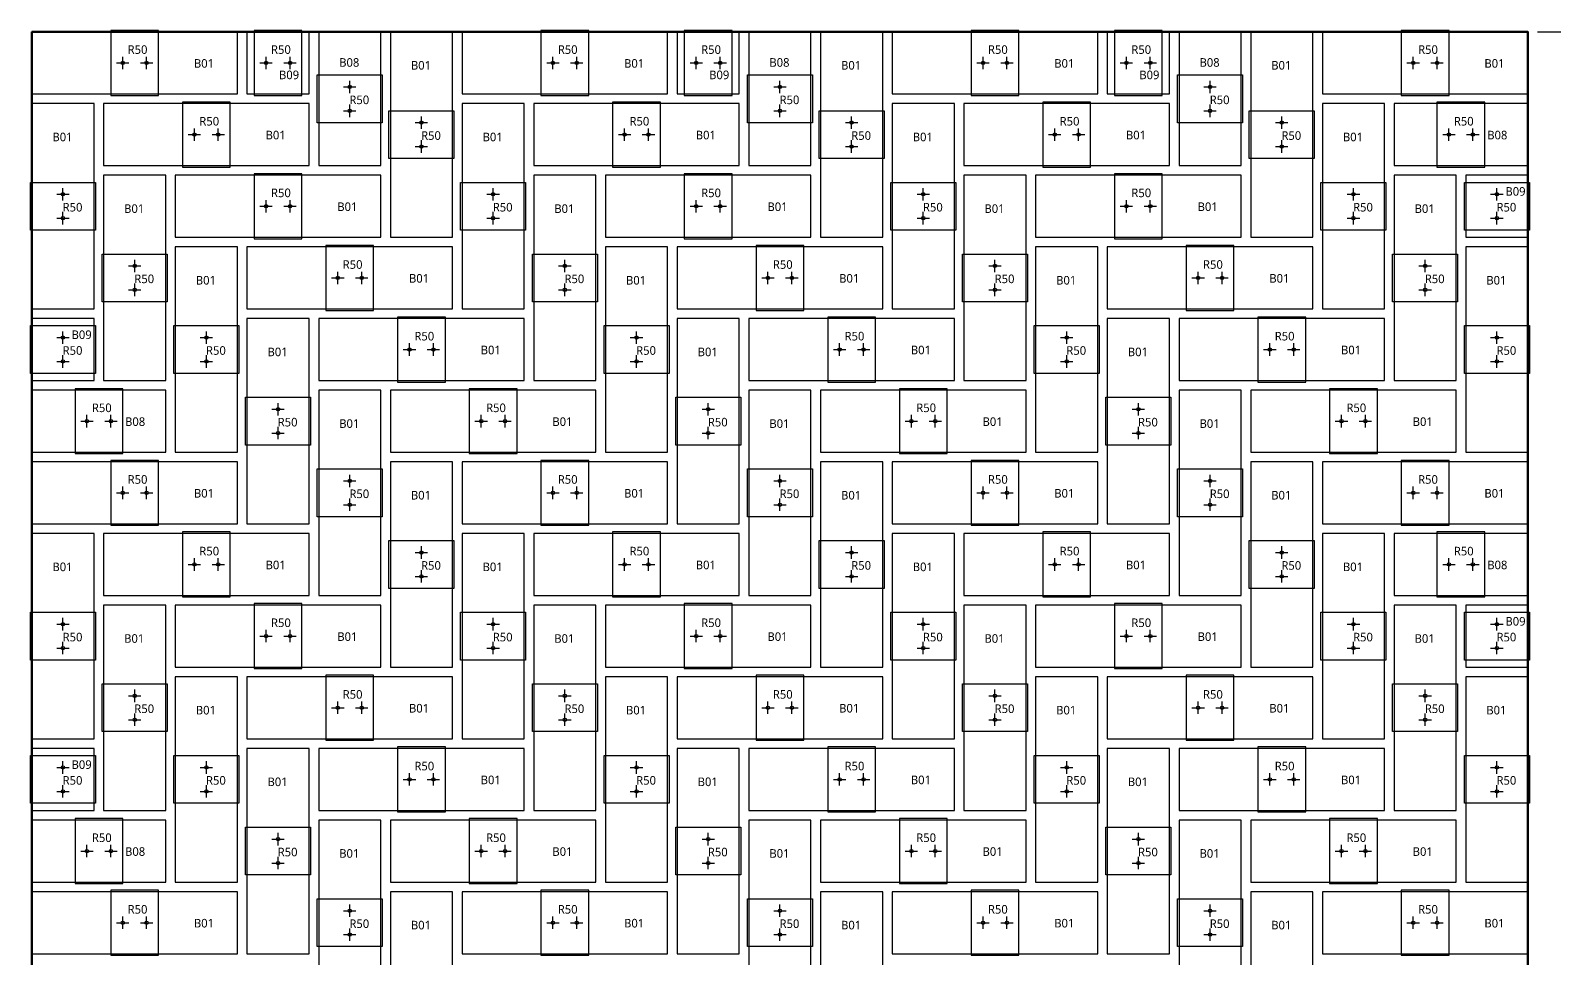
# Model space of a CAD drawing. Header units: millimetres. Extents: x -190 to 7814, y -8114 to 208.
# Drawn here: x 2571 to 4165, y -4856 to -3885 of the extents above; entities that cross this region are included whole.
import ezdxf
from ezdxf.enums import TextEntityAlignment as Align

# ---------------------------------------------------------------- set-up
doc = ezdxf.new("R2010")
doc.units = ezdxf.units.MM
for name, color, linetype in [('BOARD', 7, 'Continuous'), ('DIM', 8, 'Continuous'), ('P5_CLIP_R50', 3, 'Continuous'), ('P5_HOLE', 1, 'Continuous'), ('P5_SLIP', 7, 'Continuous'), ('P5_TXT_B', 7, 'Continuous')]:
    doc.layers.add(name, color=color, linetype=linetype)
doc.styles.add('CN', font='msyh.ttc')
doc.dimstyles.new('MM', dxfattribs={"dimtxt": 34, "dimasz": 20, "dimexe": 12, "dimexo": 10, "dimgap": 8, "dimtad": 1, "dimdec": 1, "dimdsep": 46, "dimtxsty": 'CN', "dimcen": 2.5, "dimazin": 3, "dimtfac": 1, "dimtmove": 0, "dimatfit": 3})

msp = doc.modelspace()

# ---------------------------------------------------------------- linework, layer by layer
at = {"layer": 'BOARD', "lineweight": 50}
msp.add_lwpolyline([(2572.5, -5301.5), (4137.5, -5301.5), (4137.5, -3886.5), (2572.5, -3886.5)], close=True, dxfattribs=at)
at = {"layer": 'P5_CLIP_R50'}
for points in [[(2655, -3953), (2705, -3953), (2705, -3885), (2655, -3885)], [(2805, -3953), (2855, -3953), (2855, -3885), (2805, -3885)], [(3105, -3953), (3155, -3953), (3155, -3885), (3105, -3885)], [(3255, -3953), (3305, -3953), (3305, -3885), (3255, -3885)], [(3555, -3953), (3605, -3953), (3605, -3885), (3555, -3885)], [(3705, -3953), (3755, -3953), (3755, -3885), (3705, -3885)], [(4005, -3953), (4055, -3953), (4055, -3885), (4005, -3885)], [(2871, -3981.62), (2871, -3931.62), (2939, -3931.62), (2939, -3981.62)], [(3321, -3981.62), (3321, -3931.62), (3389, -3931.62), (3389, -3981.62)], [(3771, -3981.62), (3771, -3931.62), (3839, -3931.62), (3839, -3981.62)], [(2730, -4028), (2780, -4028), (2780, -3960), (2730, -3960)], [(2946, -4019), (2946, -3969), (3014, -3969), (3014, -4019)], [(3180, -4028), (3230, -4028), (3230, -3960), (3180, -3960)], [(3396, -4019), (3396, -3969), (3464, -3969), (3464, -4019)], [(3630, -4028), (3680, -4028), (3680, -3960), (3630, -3960)], [(3846, -4019), (3846, -3969), (3914, -3969), (3914, -4019)], [(4042.38, -4028), (4092.38, -4028), (4092.38, -3960), (4042.38, -3960)], [(2571, -4094), (2571, -4044), (2639, -4044), (2639, -4094)], [(2805, -4103), (2855, -4103), (2855, -4035), (2805, -4035)], [(3021, -4094), (3021, -4044), (3089, -4044), (3089, -4094)], [(3255, -4103), (3305, -4103), (3305, -4035), (3255, -4035)], [(3471, -4094), (3471, -4044), (3539, -4044), (3539, -4094)], [(3705, -4103), (3755, -4103), (3755, -4035), (3705, -4035)], [(3921, -4094), (3921, -4044), (3989, -4044), (3989, -4094)], [(4071, -4094), (4071, -4044), (4139, -4044), (4139, -4094)], [(2880, -4178), (2930, -4178), (2930, -4110), (2880, -4110)], [(3330, -4178), (3380, -4178), (3380, -4110), (3330, -4110)], [(3780, -4178), (3830, -4178), (3830, -4110), (3780, -4110)], [(2646, -4169), (2646, -4119), (2714, -4119), (2714, -4169)], [(3096, -4169), (3096, -4119), (3164, -4119), (3164, -4169)], [(3546, -4169), (3546, -4119), (3614, -4119), (3614, -4169)], [(3996, -4169), (3996, -4119), (4064, -4119), (4064, -4169)], [(2955, -4253), (3005, -4253), (3005, -4185), (2955, -4185)], [(3405, -4253), (3455, -4253), (3455, -4185), (3405, -4185)], [(3855, -4253), (3905, -4253), (3905, -4185), (3855, -4185)], [(2571, -4244), (2571, -4194), (2639, -4194), (2639, -4244)], [(2721, -4244), (2721, -4194), (2789, -4194), (2789, -4244)], [(3171, -4244), (3171, -4194), (3239, -4194), (3239, -4244)], [(3621, -4244), (3621, -4194), (3689, -4194), (3689, -4244)], [(4071, -4244), (4071, -4194), (4139, -4194), (4139, -4244)], [(2617.62, -4328), (2667.62, -4328), (2667.62, -4260), (2617.62, -4260)], [(2796, -4319), (2796, -4269), (2864, -4269), (2864, -4319)], [(3030, -4328), (3080, -4328), (3080, -4260), (3030, -4260)], [(3246, -4319), (3246, -4269), (3314, -4269), (3314, -4319)], [(3480, -4328), (3530, -4328), (3530, -4260), (3480, -4260)], [(3696, -4319), (3696, -4269), (3764, -4269), (3764, -4319)], [(3930, -4328), (3980, -4328), (3980, -4260), (3930, -4260)], [(2655, -4403), (2705, -4403), (2705, -4335), (2655, -4335)], [(3105, -4403), (3155, -4403), (3155, -4335), (3105, -4335)], [(3555, -4403), (3605, -4403), (3605, -4335), (3555, -4335)], [(4005, -4403), (4055, -4403), (4055, -4335), (4005, -4335)], [(2871, -4394), (2871, -4344), (2939, -4344), (2939, -4394)], [(3321, -4394), (3321, -4344), (3389, -4344), (3389, -4394)], [(3771, -4394), (3771, -4344), (3839, -4344), (3839, -4394)], [(2730, -4478), (2780, -4478), (2780, -4410), (2730, -4410)], [(3180, -4478), (3230, -4478), (3230, -4410), (3180, -4410)], [(3630, -4478), (3680, -4478), (3680, -4410), (3630, -4410)], [(4042.38, -4478), (4092.38, -4478), (4092.38, -4410), (4042.38, -4410)], [(2946, -4469), (2946, -4419), (3014, -4419), (3014, -4469)], [(3396, -4469), (3396, -4419), (3464, -4419), (3464, -4469)], [(3846, -4469), (3846, -4419), (3914, -4419), (3914, -4469)], [(2571, -4544), (2571, -4494), (2639, -4494), (2639, -4544)], [(2805, -4553), (2855, -4553), (2855, -4485), (2805, -4485)], [(3021, -4544), (3021, -4494), (3089, -4494), (3089, -4544)], [(3255, -4553), (3305, -4553), (3305, -4485), (3255, -4485)], [(3471, -4544), (3471, -4494), (3539, -4494), (3539, -4544)], [(3705, -4553), (3755, -4553), (3755, -4485), (3705, -4485)], [(3921, -4544), (3921, -4494), (3989, -4494), (3989, -4544)], [(4071, -4544), (4071, -4494), (4139, -4494), (4139, -4544)], [(2646, -4619), (2646, -4569), (2714, -4569), (2714, -4619)], [(2880, -4628), (2930, -4628), (2930, -4560), (2880, -4560)], [(3096, -4619), (3096, -4569), (3164, -4569), (3164, -4619)], [(3330, -4628), (3380, -4628), (3380, -4560), (3330, -4560)], [(3546, -4619), (3546, -4569), (3614, -4569), (3614, -4619)], [(3780, -4628), (3830, -4628), (3830, -4560), (3780, -4560)], [(3996, -4619), (3996, -4569), (4064, -4569), (4064, -4619)], [(2955, -4703), (3005, -4703), (3005, -4635), (2955, -4635)], [(3405, -4703), (3455, -4703), (3455, -4635), (3405, -4635)], [(3855, -4703), (3905, -4703), (3905, -4635), (3855, -4635)], [(2571, -4694), (2571, -4644), (2639, -4644), (2639, -4694)], [(2721, -4694), (2721, -4644), (2789, -4644), (2789, -4694)], [(3171, -4694), (3171, -4644), (3239, -4644), (3239, -4694)], [(3621, -4694), (3621, -4644), (3689, -4644), (3689, -4694)], [(4071, -4694), (4071, -4644), (4139, -4644), (4139, -4694)], [(2617.62, -4778), (2667.62, -4778), (2667.62, -4710), (2617.62, -4710)], [(2796, -4769), (2796, -4719), (2864, -4719), (2864, -4769)], [(3030, -4778), (3080, -4778), (3080, -4710), (3030, -4710)], [(3246, -4769), (3246, -4719), (3314, -4719), (3314, -4769)], [(3480, -4778), (3530, -4778), (3530, -4710), (3480, -4710)], [(3696, -4769), (3696, -4719), (3764, -4719), (3764, -4769)], [(3930, -4778), (3980, -4778), (3980, -4710), (3930, -4710)], [(2655, -4853), (2705, -4853), (2705, -4785), (2655, -4785)], [(2871, -4844), (2871, -4794), (2939, -4794), (2939, -4844)], [(3105, -4853), (3155, -4853), (3155, -4785), (3105, -4785)], [(3321, -4844), (3321, -4794), (3389, -4794), (3389, -4844)], [(3555, -4853), (3605, -4853), (3605, -4785), (3555, -4785)], [(3771, -4844), (3771, -4794), (3839, -4794), (3839, -4844)], [(4005, -4853), (4055, -4853), (4055, -4785), (4005, -4785)]]:
    msp.add_lwpolyline(points, close=True, dxfattribs=at)
at = {"layer": 'P5_HOLE'}
for p, q in [((2661, -3919), (2674, -3919)), ((2667.5, -3925.5), (2667.5, -3912.5)), ((2686, -3919), (2699, -3919)), ((2692.5, -3925.5), (2692.5, -3912.5)), ((2811, -3919), (2824, -3919)), ((2817.5, -3925.5), (2817.5, -3912.5)), ((2836, -3919), (2849, -3919)), ((2842.5, -3925.5), (2842.5, -3912.5)), ((3111, -3919), (3124, -3919)), ((3117.5, -3925.5), (3117.5, -3912.5)), ((3136, -3919), (3149, -3919)), ((3142.5, -3925.5), (3142.5, -3912.5)), ((3261, -3919), (3274, -3919)), ((3267.5, -3925.5), (3267.5, -3912.5)), ((3286, -3919), (3299, -3919)), ((3292.5, -3925.5), (3292.5, -3912.5)), ((3561, -3919), (3574, -3919)), ((3567.5, -3925.5), (3567.5, -3912.5)), ((3586, -3919), (3599, -3919)), ((3592.5, -3925.5), (3592.5, -3912.5)), ((3711, -3919), (3724, -3919)), ((3717.5, -3925.5), (3717.5, -3912.5)), ((3736, -3919), (3749, -3919)), ((3742.5, -3925.5), (3742.5, -3912.5)), ((4011, -3919), (4024, -3919)), ((4017.5, -3925.5), (4017.5, -3912.5)), ((4036, -3919), (4049, -3919)), ((4042.5, -3925.5), (4042.5, -3912.5)), ((2905, -3950.62), (2905, -3937.62)), ((3355, -3950.62), (3355, -3937.62)), ((3805, -3950.62), (3805, -3937.62)), ((2898.5, -3944.12), (2911.5, -3944.12)), ((3348.5, -3944.12), (3361.5, -3944.12)), ((3798.5, -3944.12), (3811.5, -3944.12)), ((2898.5, -3969.12), (2911.5, -3969.12)), ((2905, -3975.62), (2905, -3962.62)), ((3348.5, -3969.12), (3361.5, -3969.12)), ((3355, -3975.62), (3355, -3962.62)), ((3798.5, -3969.12), (3811.5, -3969.12)), ((3805, -3975.62), (3805, -3962.62)), ((2973.5, -3981.5), (2986.5, -3981.5)), ((2980, -3988), (2980, -3975)), ((3423.5, -3981.5), (3436.5, -3981.5)), ((3430, -3988), (3430, -3975)), ((3873.5, -3981.5), (3886.5, -3981.5)), ((3880, -3988), (3880, -3975)), ((2736, -3994), (2749, -3994)), ((2742.5, -4000.5), (2742.5, -3987.5)), ((2761, -3994), (2774, -3994)), ((2767.5, -4000.5), (2767.5, -3987.5)), ((2980, -4013), (2980, -4000)), ((3186, -3994), (3199, -3994)), ((3192.5, -4000.5), (3192.5, -3987.5)), ((3211, -3994), (3224, -3994)), ((3217.5, -4000.5), (3217.5, -3987.5)), ((3430, -4013), (3430, -4000)), ((3636, -3994), (3649, -3994)), ((3642.5, -4000.5), (3642.5, -3987.5)), ((3661, -3994), (3674, -3994)), ((3667.5, -4000.5), (3667.5, -3987.5)), ((3880, -4013), (3880, -4000)), ((4048.38, -3994), (4061.38, -3994)), ((4054.88, -4000.5), (4054.88, -3987.5)), ((4073.38, -3994), (4086.38, -3994)), ((4079.88, -4000.5), (4079.88, -3987.5)), ((2973.5, -4006.5), (2986.5, -4006.5)), ((3423.5, -4006.5), (3436.5, -4006.5)), ((3873.5, -4006.5), (3886.5, -4006.5)), ((2598.5, -4056.5), (2611.5, -4056.5)), ((2605, -4063), (2605, -4050)), ((2817.5, -4075.5), (2817.5, -4062.5)), ((2842.5, -4075.5), (2842.5, -4062.5)), ((3048.5, -4056.5), (3061.5, -4056.5)), ((3055, -4063), (3055, -4050)), ((3267.5, -4075.5), (3267.5, -4062.5)), ((3292.5, -4075.5), (3292.5, -4062.5)), ((3498.5, -4056.5), (3511.5, -4056.5)), ((3505, -4063), (3505, -4050)), ((3717.5, -4075.5), (3717.5, -4062.5)), ((3742.5, -4075.5), (3742.5, -4062.5)), ((3948.5, -4056.5), (3961.5, -4056.5)), ((3955, -4063), (3955, -4050)), ((4098.5, -4056.5), (4111.5, -4056.5)), ((4105, -4063), (4105, -4050)), ((2605, -4088), (2605, -4075)), ((2811, -4069), (2824, -4069)), ((2836, -4069), (2849, -4069)), ((3055, -4088), (3055, -4075)), ((3261, -4069), (3274, -4069)), ((3286, -4069), (3299, -4069)), ((3505, -4088), (3505, -4075)), ((3711, -4069), (3724, -4069)), ((3736, -4069), (3749, -4069)), ((3955, -4088), (3955, -4075)), ((4105, -4088), (4105, -4075)), ((2598.5, -4081.5), (2611.5, -4081.5)), ((3048.5, -4081.5), (3061.5, -4081.5)), ((3498.5, -4081.5), (3511.5, -4081.5)), ((3948.5, -4081.5), (3961.5, -4081.5)), ((4098.5, -4081.5), (4111.5, -4081.5)), ((2680, -4138), (2680, -4125)), ((3130, -4138), (3130, -4125)), ((3580, -4138), (3580, -4125)), ((4030, -4138), (4030, -4125)), ((2673.5, -4131.5), (2686.5, -4131.5)), ((2886, -4144), (2899, -4144)), ((2892.5, -4150.5), (2892.5, -4137.5)), ((2911, -4144), (2924, -4144)), ((2917.5, -4150.5), (2917.5, -4137.5)), ((3123.5, -4131.5), (3136.5, -4131.5)), ((3336, -4144), (3349, -4144)), ((3342.5, -4150.5), (3342.5, -4137.5)), ((3361, -4144), (3374, -4144)), ((3367.5, -4150.5), (3367.5, -4137.5)), ((3573.5, -4131.5), (3586.5, -4131.5)), ((3786, -4144), (3799, -4144)), ((3792.5, -4150.5), (3792.5, -4137.5)), ((3811, -4144), (3824, -4144)), ((3817.5, -4150.5), (3817.5, -4137.5)), ((4023.5, -4131.5), (4036.5, -4131.5)), ((2673.5, -4156.5), (2686.5, -4156.5)), ((2680, -4163), (2680, -4150)), ((3123.5, -4156.5), (3136.5, -4156.5)), ((3130, -4163), (3130, -4150)), ((3573.5, -4156.5), (3586.5, -4156.5)), ((3580, -4163), (3580, -4150)), ((4023.5, -4156.5), (4036.5, -4156.5)), ((4030, -4163), (4030, -4150)), ((2598.5, -4206.5), (2611.5, -4206.5)), ((2605, -4213), (2605, -4200)), ((2748.5, -4206.5), (2761.5, -4206.5)), ((2755, -4213), (2755, -4200)), ((3198.5, -4206.5), (3211.5, -4206.5)), ((3205, -4213), (3205, -4200)), ((3648.5, -4206.5), (3661.5, -4206.5)), ((3655, -4213), (3655, -4200)), ((4098.5, -4206.5), (4111.5, -4206.5)), ((4105, -4213), (4105, -4200)), ((2961, -4219), (2974, -4219)), ((2967.5, -4225.5), (2967.5, -4212.5)), ((2986, -4219), (2999, -4219)), ((2992.5, -4225.5), (2992.5, -4212.5)), ((3411, -4219), (3424, -4219)), ((3417.5, -4225.5), (3417.5, -4212.5)), ((3436, -4219), (3449, -4219)), ((3442.5, -4225.5), (3442.5, -4212.5)), ((3861, -4219), (3874, -4219)), ((3867.5, -4225.5), (3867.5, -4212.5)), ((3886, -4219), (3899, -4219)), ((3892.5, -4225.5), (3892.5, -4212.5)), ((2598.5, -4231.5), (2611.5, -4231.5)), ((2605, -4238), (2605, -4225)), ((2748.5, -4231.5), (2761.5, -4231.5)), ((2755, -4238), (2755, -4225)), ((3198.5, -4231.5), (3211.5, -4231.5)), ((3205, -4238), (3205, -4225)), ((3648.5, -4231.5), (3661.5, -4231.5)), ((3655, -4238), (3655, -4225)), ((4098.5, -4231.5), (4111.5, -4231.5)), ((4105, -4238), (4105, -4225)), ((2630.12, -4300.5), (2630.12, -4287.5)), ((2655.12, -4300.5), (2655.12, -4287.5)), ((2823.5, -4281.5), (2836.5, -4281.5)), ((2830, -4288), (2830, -4275)), ((3042.5, -4300.5), (3042.5, -4287.5)), ((3067.5, -4300.5), (3067.5, -4287.5)), ((3273.5, -4281.5), (3286.5, -4281.5)), ((3280, -4288), (3280, -4275)), ((3492.5, -4300.5), (3492.5, -4287.5)), ((3517.5, -4300.5), (3517.5, -4287.5)), ((3723.5, -4281.5), (3736.5, -4281.5)), ((3730, -4288), (3730, -4275)), ((3942.5, -4300.5), (3942.5, -4287.5)), ((3967.5, -4300.5), (3967.5, -4287.5)), ((2623.62, -4294), (2636.62, -4294)), ((2648.62, -4294), (2661.62, -4294)), ((2830, -4313), (2830, -4300)), ((3036, -4294), (3049, -4294)), ((3061, -4294), (3074, -4294)), ((3280, -4313), (3280, -4300)), ((3486, -4294), (3499, -4294)), ((3511, -4294), (3524, -4294)), ((3730, -4313), (3730, -4300)), ((3936, -4294), (3949, -4294)), ((3961, -4294), (3974, -4294)), ((2823.5, -4306.5), (2836.5, -4306.5)), ((3273.5, -4306.5), (3286.5, -4306.5)), ((3723.5, -4306.5), (3736.5, -4306.5)), ((2905, -4363), (2905, -4350)), ((3355, -4363), (3355, -4350)), ((3805, -4363), (3805, -4350)), ((2667.5, -4375.5), (2667.5, -4362.5)), ((2692.5, -4375.5), (2692.5, -4362.5)), ((2898.5, -4356.5), (2911.5, -4356.5)), ((3117.5, -4375.5), (3117.5, -4362.5)), ((3142.5, -4375.5), (3142.5, -4362.5)), ((3348.5, -4356.5), (3361.5, -4356.5)), ((3567.5, -4375.5), (3567.5, -4362.5)), ((3592.5, -4375.5), (3592.5, -4362.5)), ((3798.5, -4356.5), (3811.5, -4356.5)), ((4017.5, -4375.5), (4017.5, -4362.5)), ((4042.5, -4375.5), (4042.5, -4362.5)), ((2661, -4369), (2674, -4369)), ((2686, -4369), (2699, -4369)), ((2898.5, -4381.5), (2911.5, -4381.5)), ((2905, -4388), (2905, -4375)), ((3111, -4369), (3124, -4369)), ((3136, -4369), (3149, -4369)), ((3348.5, -4381.5), (3361.5, -4381.5)), ((3355, -4388), (3355, -4375)), ((3561, -4369), (3574, -4369)), ((3586, -4369), (3599, -4369)), ((3798.5, -4381.5), (3811.5, -4381.5)), ((3805, -4388), (3805, -4375)), ((4011, -4369), (4024, -4369)), ((4036, -4369), (4049, -4369)), ((2973.5, -4431.5), (2986.5, -4431.5)), ((2980, -4438), (2980, -4425)), ((3423.5, -4431.5), (3436.5, -4431.5)), ((3430, -4438), (3430, -4425)), ((3873.5, -4431.5), (3886.5, -4431.5)), ((3880, -4438), (3880, -4425)), ((2736, -4444), (2749, -4444)), ((2742.5, -4450.5), (2742.5, -4437.5)), ((2761, -4444), (2774, -4444)), ((2767.5, -4450.5), (2767.5, -4437.5)), ((3186, -4444), (3199, -4444)), ((3192.5, -4450.5), (3192.5, -4437.5)), ((3211, -4444), (3224, -4444)), ((3217.5, -4450.5), (3217.5, -4437.5)), ((3636, -4444), (3649, -4444)), ((3642.5, -4450.5), (3642.5, -4437.5)), ((3661, -4444), (3674, -4444)), ((3667.5, -4450.5), (3667.5, -4437.5)), ((4048.38, -4444), (4061.38, -4444)), ((4054.88, -4450.5), (4054.88, -4437.5)), ((4073.38, -4444), (4086.38, -4444)), ((4079.88, -4450.5), (4079.88, -4437.5)), ((2973.5, -4456.5), (2986.5, -4456.5)), ((2980, -4463), (2980, -4450)), ((3423.5, -4456.5), (3436.5, -4456.5)), ((3430, -4463), (3430, -4450)), ((3873.5, -4456.5), (3886.5, -4456.5)), ((3880, -4463), (3880, -4450)), ((2598.5, -4506.5), (2611.5, -4506.5)), ((2605, -4513), (2605, -4500)), ((3048.5, -4506.5), (3061.5, -4506.5)), ((3055, -4513), (3055, -4500)), ((3498.5, -4506.5), (3511.5, -4506.5)), ((3505, -4513), (3505, -4500)), ((3948.5, -4506.5), (3961.5, -4506.5)), ((3955, -4513), (3955, -4500)), ((4098.5, -4506.5), (4111.5, -4506.5)), ((4105, -4513), (4105, -4500)), ((2605, -4538), (2605, -4525)), ((2811, -4519), (2824, -4519)), ((2817.5, -4525.5), (2817.5, -4512.5)), ((2836, -4519), (2849, -4519)), ((2842.5, -4525.5), (2842.5, -4512.5)), ((3055, -4538), (3055, -4525)), ((3261, -4519), (3274, -4519)), ((3267.5, -4525.5), (3267.5, -4512.5)), ((3286, -4519), (3299, -4519)), ((3292.5, -4525.5), (3292.5, -4512.5)), ((3505, -4538), (3505, -4525)), ((3711, -4519), (3724, -4519)), ((3717.5, -4525.5), (3717.5, -4512.5)), ((3736, -4519), (3749, -4519)), ((3742.5, -4525.5), (3742.5, -4512.5)), ((3955, -4538), (3955, -4525)), ((4105, -4538), (4105, -4525)), ((2598.5, -4531.5), (2611.5, -4531.5)), ((3048.5, -4531.5), (3061.5, -4531.5)), ((3498.5, -4531.5), (3511.5, -4531.5)), ((3948.5, -4531.5), (3961.5, -4531.5)), ((4098.5, -4531.5), (4111.5, -4531.5)), ((2680, -4588), (2680, -4575)), ((3130, -4588), (3130, -4575)), ((3580, -4588), (3580, -4575)), ((4030, -4588), (4030, -4575)), ((2673.5, -4581.5), (2686.5, -4581.5)), ((2892.5, -4600.5), (2892.5, -4587.5)), ((2917.5, -4600.5), (2917.5, -4587.5)), ((3123.5, -4581.5), (3136.5, -4581.5)), ((3342.5, -4600.5), (3342.5, -4587.5)), ((3367.5, -4600.5), (3367.5, -4587.5)), ((3573.5, -4581.5), (3586.5, -4581.5)), ((3792.5, -4600.5), (3792.5, -4587.5)), ((3817.5, -4600.5), (3817.5, -4587.5)), ((4023.5, -4581.5), (4036.5, -4581.5)), ((2673.5, -4606.5), (2686.5, -4606.5)), ((2680, -4613), (2680, -4600)), ((2886, -4594), (2899, -4594)), ((2911, -4594), (2924, -4594)), ((3123.5, -4606.5), (3136.5, -4606.5)), ((3130, -4613), (3130, -4600)), ((3336, -4594), (3349, -4594)), ((3361, -4594), (3374, -4594)), ((3573.5, -4606.5), (3586.5, -4606.5)), ((3580, -4613), (3580, -4600)), ((3786, -4594), (3799, -4594)), ((3811, -4594), (3824, -4594)), ((4023.5, -4606.5), (4036.5, -4606.5)), ((4030, -4613), (4030, -4600)), ((2605, -4663), (2605, -4650)), ((2755, -4663), (2755, -4650)), ((3205, -4663), (3205, -4650)), ((3655, -4663), (3655, -4650)), ((4105, -4663), (4105, -4650)), ((2598.5, -4656.5), (2611.5, -4656.5)), ((2748.5, -4656.5), (2761.5, -4656.5)), ((2961, -4669), (2974, -4669)), ((2967.5, -4675.5), (2967.5, -4662.5)), ((2986, -4669), (2999, -4669)), ((2992.5, -4675.5), (2992.5, -4662.5)), ((3198.5, -4656.5), (3211.5, -4656.5)), ((3411, -4669), (3424, -4669)), ((3417.5, -4675.5), (3417.5, -4662.5)), ((3436, -4669), (3449, -4669)), ((3442.5, -4675.5), (3442.5, -4662.5)), ((3648.5, -4656.5), (3661.5, -4656.5)), ((3861, -4669), (3874, -4669)), ((3867.5, -4675.5), (3867.5, -4662.5)), ((3886, -4669), (3899, -4669)), ((3892.5, -4675.5), (3892.5, -4662.5)), ((4098.5, -4656.5), (4111.5, -4656.5)), ((2598.5, -4681.5), (2611.5, -4681.5)), ((2605, -4688), (2605, -4675)), ((2748.5, -4681.5), (2761.5, -4681.5)), ((2755, -4688), (2755, -4675)), ((3198.5, -4681.5), (3211.5, -4681.5)), ((3205, -4688), (3205, -4675)), ((3648.5, -4681.5), (3661.5, -4681.5)), ((3655, -4688), (3655, -4675)), ((4098.5, -4681.5), (4111.5, -4681.5)), ((4105, -4688), (4105, -4675)), ((2823.5, -4731.5), (2836.5, -4731.5)), ((2830, -4738), (2830, -4725)), ((3273.5, -4731.5), (3286.5, -4731.5)), ((3280, -4738), (3280, -4725)), ((3723.5, -4731.5), (3736.5, -4731.5)), ((3730, -4738), (3730, -4725)), ((2623.62, -4744), (2636.62, -4744)), ((2630.12, -4750.5), (2630.12, -4737.5)), ((2648.62, -4744), (2661.62, -4744)), ((2655.12, -4750.5), (2655.12, -4737.5)), ((2830, -4763), (2830, -4750)), ((3036, -4744), (3049, -4744)), ((3042.5, -4750.5), (3042.5, -4737.5)), ((3061, -4744), (3074, -4744)), ((3067.5, -4750.5), (3067.5, -4737.5)), ((3280, -4763), (3280, -4750)), ((3486, -4744), (3499, -4744)), ((3492.5, -4750.5), (3492.5, -4737.5)), ((3511, -4744), (3524, -4744)), ((3517.5, -4750.5), (3517.5, -4737.5)), ((3730, -4763), (3730, -4750)), ((3936, -4744), (3949, -4744)), ((3942.5, -4750.5), (3942.5, -4737.5)), ((3961, -4744), (3974, -4744)), ((3967.5, -4750.5), (3967.5, -4737.5)), ((2823.5, -4756.5), (2836.5, -4756.5)), ((3273.5, -4756.5), (3286.5, -4756.5)), ((3723.5, -4756.5), (3736.5, -4756.5)), ((2667.5, -4825.5), (2667.5, -4812.5)), ((2692.5, -4825.5), (2692.5, -4812.5)), ((2898.5, -4806.5), (2911.5, -4806.5)), ((2905, -4813), (2905, -4800)), ((3117.5, -4825.5), (3117.5, -4812.5)), ((3142.5, -4825.5), (3142.5, -4812.5)), ((3348.5, -4806.5), (3361.5, -4806.5)), ((3355, -4813), (3355, -4800)), ((3567.5, -4825.5), (3567.5, -4812.5)), ((3592.5, -4825.5), (3592.5, -4812.5)), ((3798.5, -4806.5), (3811.5, -4806.5)), ((3805, -4813), (3805, -4800)), ((4017.5, -4825.5), (4017.5, -4812.5)), ((4042.5, -4825.5), (4042.5, -4812.5)), ((2661, -4819), (2674, -4819)), ((2686, -4819), (2699, -4819)), ((2905, -4838), (2905, -4825)), ((3111, -4819), (3124, -4819)), ((3136, -4819), (3149, -4819)), ((3355, -4838), (3355, -4825)), ((3561, -4819), (3574, -4819)), ((3586, -4819), (3599, -4819)), ((3805, -4838), (3805, -4825)), ((4011, -4819), (4024, -4819)), ((4036, -4819), (4049, -4819)), ((2898.5, -4831.5), (2911.5, -4831.5)), ((3348.5, -4831.5), (3361.5, -4831.5)), ((3798.5, -4831.5), (3811.5, -4831.5))]:
    msp.add_line(p, q, dxfattribs=at)
for centre in [(2667.5, -3919), (2692.5, -3919), (2817.5, -3919), (2842.5, -3919), (3117.5, -3919), (3142.5, -3919), (3267.5, -3919), (3292.5, -3919), (3567.5, -3919), (3592.5, -3919), (3717.5, -3919), (3742.5, -3919), (4017.5, -3919), (4042.5, -3919), (2905, -3944.12), (3355, -3944.12), (3805, -3944.12), (2905, -3969.12), (3355, -3969.12), (3805, -3969.12), (2980, -3981.5), (3430, -3981.5), (3880, -3981.5), (2742.5, -3994), (2767.5, -3994), (3192.5, -3994), (3217.5, -3994), (3642.5, -3994), (3667.5, -3994), (4054.88, -3994), (4079.88, -3994), (2980, -4006.5), (3430, -4006.5), (3880, -4006.5), (2605, -4056.5), (3055, -4056.5), (3505, -4056.5), (3955, -4056.5), (4105, -4056.5), (2605, -4081.5), (2817.5, -4069), (2842.5, -4069), (3055, -4081.5), (3267.5, -4069), (3292.5, -4069), (3505, -4081.5), (3717.5, -4069), (3742.5, -4069), (3955, -4081.5), (4105, -4081.5), (2680, -4131.5), (2892.5, -4144), (2917.5, -4144), (3130, -4131.5), (3342.5, -4144), (3367.5, -4144), (3580, -4131.5), (3792.5, -4144), (3817.5, -4144), (4030, -4131.5), (2680, -4156.5), (3130, -4156.5), (3580, -4156.5), (4030, -4156.5), (2605, -4206.5), (2755, -4206.5), (3205, -4206.5), (3655, -4206.5), (4105, -4206.5), (2967.5, -4219), (2992.5, -4219), (3417.5, -4219), (3442.5, -4219), (3867.5, -4219), (3892.5, -4219), (2605, -4231.5), (2755, -4231.5), (3205, -4231.5), (3655, -4231.5), (4105, -4231.5), (2830, -4281.5), (3280, -4281.5), (3730, -4281.5), (2630.12, -4294), (2655.12, -4294), (3042.5, -4294), (3067.5, -4294), (3492.5, -4294), (3517.5, -4294), (3942.5, -4294), (3967.5, -4294), (2830, -4306.5), (3280, -4306.5), (3730, -4306.5), (2667.5, -4369), (2692.5, -4369), (2905, -4356.5), (3117.5, -4369), (3142.5, -4369), (3355, -4356.5), (3567.5, -4369), (3592.5, -4369), (3805, -4356.5), (4017.5, -4369), (4042.5, -4369), (2905, -4381.5), (3355, -4381.5), (3805, -4381.5), (2980, -4431.5), (3430, -4431.5), (3880, -4431.5), (2742.5, -4444), (2767.5, -4444), (3192.5, -4444), (3217.5, -4444), (3642.5, -4444), (3667.5, -4444), (4054.88, -4444), (4079.88, -4444), (2980, -4456.5), (3430, -4456.5), (3880, -4456.5), (2605, -4506.5), (3055, -4506.5), (3505, -4506.5), (3955, -4506.5), (4105, -4506.5), (2817.5, -4519), (2842.5, -4519), (3267.5, -4519), (3292.5, -4519), (3717.5, -4519), (3742.5, -4519), (2605, -4531.5), (3055, -4531.5), (3505, -4531.5), (3955, -4531.5), (4105, -4531.5), (2680, -4581.5), (3130, -4581.5), (3580, -4581.5), (4030, -4581.5), (2680, -4606.5), (2892.5, -4594), (2917.5, -4594), (3130, -4606.5), (3342.5, -4594), (3367.5, -4594), (3580, -4606.5), (3792.5, -4594), (3817.5, -4594), (4030, -4606.5), (2605, -4656.5), (2755, -4656.5), (3205, -4656.5), (3655, -4656.5), (4105, -4656.5), (2967.5, -4669), (2992.5, -4669), (3417.5, -4669), (3442.5, -4669), (3867.5, -4669), (3892.5, -4669), (2605, -4681.5), (2755, -4681.5), (3205, -4681.5), (3655, -4681.5), (4105, -4681.5), (2830, -4731.5), (3280, -4731.5), (3730, -4731.5), (2630.12, -4744), (2655.12, -4744), (3042.5, -4744), (3067.5, -4744), (3492.5, -4744), (3517.5, -4744), (3942.5, -4744), (3967.5, -4744), (2830, -4756.5), (3280, -4756.5), (3730, -4756.5), (2905, -4806.5), (3355, -4806.5), (3805, -4806.5), (2667.5, -4819), (2692.5, -4819), (2905, -4831.5), (3117.5, -4819), (3142.5, -4819), (3355, -4831.5), (3567.5, -4819), (3592.5, -4819), (3805, -4831.5), (4017.5, -4819), (4042.5, -4819)]:
    msp.add_circle(centre, 1.75, dxfattribs=at)
at = {"layer": 'P5_SLIP'}
for points in [[(2572.5, -3951.5), (2787.5, -3951.5), (2787.5, -3886.5), (2572.5, -3886.5)], [(2797.5, -3886.5), (2797.5, -3951.5), (2862.5, -3951.5), (2862.5, -3886.5)], [(2872.5, -3886.5), (2872.5, -4026.5), (2937.5, -4026.5), (2937.5, -3886.5)], [(2947.5, -4101.5), (3012.5, -4101.5), (3012.5, -3886.5), (2947.5, -3886.5)], [(3022.5, -3951.5), (3237.5, -3951.5), (3237.5, -3886.5), (3022.5, -3886.5)], [(3247.5, -3886.5), (3247.5, -3951.5), (3312.5, -3951.5), (3312.5, -3886.5)], [(3322.5, -3886.5), (3322.5, -4026.5), (3387.5, -4026.5), (3387.5, -3886.5)], [(3397.5, -4101.5), (3462.5, -4101.5), (3462.5, -3886.5), (3397.5, -3886.5)], [(3472.5, -3951.5), (3687.5, -3951.5), (3687.5, -3886.5), (3472.5, -3886.5)], [(3697.5, -3886.5), (3697.5, -3951.5), (3762.5, -3951.5), (3762.5, -3886.5)], [(3772.5, -3886.5), (3772.5, -4026.5), (3837.5, -4026.5), (3837.5, -3886.5)], [(3847.5, -4101.5), (3912.5, -4101.5), (3912.5, -3886.5), (3847.5, -3886.5)], [(3922.5, -3951.5), (4137.5, -3951.5), (4137.5, -3886.5), (3922.5, -3886.5)], [(2572.5, -4176.5), (2637.5, -4176.5), (2637.5, -3961.5), (2572.5, -3961.5)], [(2647.5, -4026.5), (2862.5, -4026.5), (2862.5, -3961.5), (2647.5, -3961.5)], [(3022.5, -4176.5), (3087.5, -4176.5), (3087.5, -3961.5), (3022.5, -3961.5)], [(3097.5, -4026.5), (3312.5, -4026.5), (3312.5, -3961.5), (3097.5, -3961.5)], [(3472.5, -4176.5), (3537.5, -4176.5), (3537.5, -3961.5), (3472.5, -3961.5)], [(3547.5, -4026.5), (3762.5, -4026.5), (3762.5, -3961.5), (3547.5, -3961.5)], [(3922.5, -4176.5), (3987.5, -4176.5), (3987.5, -3961.5), (3922.5, -3961.5)], [(3997.5, -4026.5), (4137.5, -4026.5), (4137.5, -3961.5), (3997.5, -3961.5)], [(2647.5, -4251.5), (2712.5, -4251.5), (2712.5, -4036.5), (2647.5, -4036.5)], [(2722.5, -4101.5), (2937.5, -4101.5), (2937.5, -4036.5), (2722.5, -4036.5)], [(3097.5, -4251.5), (3162.5, -4251.5), (3162.5, -4036.5), (3097.5, -4036.5)], [(3172.5, -4101.5), (3387.5, -4101.5), (3387.5, -4036.5), (3172.5, -4036.5)], [(3547.5, -4251.5), (3612.5, -4251.5), (3612.5, -4036.5), (3547.5, -4036.5)], [(3622.5, -4101.5), (3837.5, -4101.5), (3837.5, -4036.5), (3622.5, -4036.5)], [(3997.5, -4251.5), (4062.5, -4251.5), (4062.5, -4036.5), (3997.5, -4036.5)], [(4072.5, -4101.5), (4137.5, -4101.5), (4137.5, -4036.5), (4072.5, -4036.5)], [(2722.5, -4326.5), (2787.5, -4326.5), (2787.5, -4111.5), (2722.5, -4111.5)], [(2797.5, -4176.5), (3012.5, -4176.5), (3012.5, -4111.5), (2797.5, -4111.5)], [(3172.5, -4326.5), (3237.5, -4326.5), (3237.5, -4111.5), (3172.5, -4111.5)], [(3247.5, -4176.5), (3462.5, -4176.5), (3462.5, -4111.5), (3247.5, -4111.5)], [(3622.5, -4326.5), (3687.5, -4326.5), (3687.5, -4111.5), (3622.5, -4111.5)], [(3697.5, -4176.5), (3912.5, -4176.5), (3912.5, -4111.5), (3697.5, -4111.5)], [(4072.5, -4326.5), (4137.5, -4326.5), (4137.5, -4111.5), (4072.5, -4111.5)], [(2572.5, -4251.5), (2637.5, -4251.5), (2637.5, -4186.5), (2572.5, -4186.5)], [(2797.5, -4401.5), (2862.5, -4401.5), (2862.5, -4186.5), (2797.5, -4186.5)], [(2872.5, -4251.5), (3087.5, -4251.5), (3087.5, -4186.5), (2872.5, -4186.5)], [(3247.5, -4401.5), (3312.5, -4401.5), (3312.5, -4186.5), (3247.5, -4186.5)], [(3322.5, -4251.5), (3537.5, -4251.5), (3537.5, -4186.5), (3322.5, -4186.5)], [(3697.5, -4401.5), (3762.5, -4401.5), (3762.5, -4186.5), (3697.5, -4186.5)], [(3772.5, -4251.5), (3987.5, -4251.5), (3987.5, -4186.5), (3772.5, -4186.5)], [(2572.5, -4326.5), (2712.5, -4326.5), (2712.5, -4261.5), (2572.5, -4261.5)], [(2872.5, -4476.5), (2937.5, -4476.5), (2937.5, -4261.5), (2872.5, -4261.5)], [(2947.5, -4326.5), (3162.5, -4326.5), (3162.5, -4261.5), (2947.5, -4261.5)], [(3322.5, -4476.5), (3387.5, -4476.5), (3387.5, -4261.5), (3322.5, -4261.5)], [(3397.5, -4326.5), (3612.5, -4326.5), (3612.5, -4261.5), (3397.5, -4261.5)], [(3772.5, -4476.5), (3837.5, -4476.5), (3837.5, -4261.5), (3772.5, -4261.5)], [(3847.5, -4326.5), (4062.5, -4326.5), (4062.5, -4261.5), (3847.5, -4261.5)], [(2572.5, -4401.5), (2787.5, -4401.5), (2787.5, -4336.5), (2572.5, -4336.5)], [(2947.5, -4551.5), (3012.5, -4551.5), (3012.5, -4336.5), (2947.5, -4336.5)], [(3022.5, -4401.5), (3237.5, -4401.5), (3237.5, -4336.5), (3022.5, -4336.5)], [(3397.5, -4551.5), (3462.5, -4551.5), (3462.5, -4336.5), (3397.5, -4336.5)], [(3472.5, -4401.5), (3687.5, -4401.5), (3687.5, -4336.5), (3472.5, -4336.5)], [(3847.5, -4551.5), (3912.5, -4551.5), (3912.5, -4336.5), (3847.5, -4336.5)], [(3922.5, -4401.5), (4137.5, -4401.5), (4137.5, -4336.5), (3922.5, -4336.5)], [(2572.5, -4626.5), (2637.5, -4626.5), (2637.5, -4411.5), (2572.5, -4411.5)], [(2647.5, -4476.5), (2862.5, -4476.5), (2862.5, -4411.5), (2647.5, -4411.5)], [(3022.5, -4626.5), (3087.5, -4626.5), (3087.5, -4411.5), (3022.5, -4411.5)], [(3097.5, -4476.5), (3312.5, -4476.5), (3312.5, -4411.5), (3097.5, -4411.5)], [(3472.5, -4626.5), (3537.5, -4626.5), (3537.5, -4411.5), (3472.5, -4411.5)], [(3547.5, -4476.5), (3762.5, -4476.5), (3762.5, -4411.5), (3547.5, -4411.5)], [(3922.5, -4626.5), (3987.5, -4626.5), (3987.5, -4411.5), (3922.5, -4411.5)], [(3997.5, -4476.5), (4137.5, -4476.5), (4137.5, -4411.5), (3997.5, -4411.5)], [(2647.5, -4701.5), (2712.5, -4701.5), (2712.5, -4486.5), (2647.5, -4486.5)], [(2722.5, -4551.5), (2937.5, -4551.5), (2937.5, -4486.5), (2722.5, -4486.5)], [(3097.5, -4701.5), (3162.5, -4701.5), (3162.5, -4486.5), (3097.5, -4486.5)], [(3172.5, -4551.5), (3387.5, -4551.5), (3387.5, -4486.5), (3172.5, -4486.5)], [(3547.5, -4701.5), (3612.5, -4701.5), (3612.5, -4486.5), (3547.5, -4486.5)], [(3622.5, -4551.5), (3837.5, -4551.5), (3837.5, -4486.5), (3622.5, -4486.5)], [(3997.5, -4701.5), (4062.5, -4701.5), (4062.5, -4486.5), (3997.5, -4486.5)], [(4072.5, -4551.5), (4137.5, -4551.5), (4137.5, -4486.5), (4072.5, -4486.5)], [(2722.5, -4776.5), (2787.5, -4776.5), (2787.5, -4561.5), (2722.5, -4561.5)], [(2797.5, -4626.5), (3012.5, -4626.5), (3012.5, -4561.5), (2797.5, -4561.5)], [(3172.5, -4776.5), (3237.5, -4776.5), (3237.5, -4561.5), (3172.5, -4561.5)], [(3247.5, -4626.5), (3462.5, -4626.5), (3462.5, -4561.5), (3247.5, -4561.5)], [(3622.5, -4776.5), (3687.5, -4776.5), (3687.5, -4561.5), (3622.5, -4561.5)], [(3697.5, -4626.5), (3912.5, -4626.5), (3912.5, -4561.5), (3697.5, -4561.5)], [(4072.5, -4776.5), (4137.5, -4776.5), (4137.5, -4561.5), (4072.5, -4561.5)], [(2572.5, -4701.5), (2637.5, -4701.5), (2637.5, -4636.5), (2572.5, -4636.5)], [(2797.5, -4851.5), (2862.5, -4851.5), (2862.5, -4636.5), (2797.5, -4636.5)], [(2872.5, -4701.5), (3087.5, -4701.5), (3087.5, -4636.5), (2872.5, -4636.5)], [(3247.5, -4851.5), (3312.5, -4851.5), (3312.5, -4636.5), (3247.5, -4636.5)], [(3322.5, -4701.5), (3537.5, -4701.5), (3537.5, -4636.5), (3322.5, -4636.5)], [(3697.5, -4851.5), (3762.5, -4851.5), (3762.5, -4636.5), (3697.5, -4636.5)], [(3772.5, -4701.5), (3987.5, -4701.5), (3987.5, -4636.5), (3772.5, -4636.5)], [(2572.5, -4776.5), (2712.5, -4776.5), (2712.5, -4711.5), (2572.5, -4711.5)], [(2872.5, -4926.5), (2937.5, -4926.5), (2937.5, -4711.5), (2872.5, -4711.5)], [(2947.5, -4776.5), (3162.5, -4776.5), (3162.5, -4711.5), (2947.5, -4711.5)], [(3322.5, -4926.5), (3387.5, -4926.5), (3387.5, -4711.5), (3322.5, -4711.5)], [(3397.5, -4776.5), (3612.5, -4776.5), (3612.5, -4711.5), (3397.5, -4711.5)], [(3772.5, -4926.5), (3837.5, -4926.5), (3837.5, -4711.5), (3772.5, -4711.5)], [(3847.5, -4776.5), (4062.5, -4776.5), (4062.5, -4711.5), (3847.5, -4711.5)], [(2572.5, -4851.5), (2787.5, -4851.5), (2787.5, -4786.5), (2572.5, -4786.5)], [(2947.5, -5001.5), (3012.5, -5001.5), (3012.5, -4786.5), (2947.5, -4786.5)], [(3022.5, -4851.5), (3237.5, -4851.5), (3237.5, -4786.5), (3022.5, -4786.5)], [(3397.5, -5001.5), (3462.5, -5001.5), (3462.5, -4786.5), (3397.5, -4786.5)], [(3472.5, -4851.5), (3687.5, -4851.5), (3687.5, -4786.5), (3472.5, -4786.5)], [(3847.5, -5001.5), (3912.5, -5001.5), (3912.5, -4786.5), (3847.5, -4786.5)], [(3922.5, -4851.5), (4137.5, -4851.5), (4137.5, -4786.5), (3922.5, -4786.5)]]:
    msp.add_lwpolyline(points, close=True, dxfattribs=at)

# ---------------------------------------------------------------- texts
at = {"layer": 'P5_CLIP_R50', "style": 'CN'}
for p in [(2683, -3905), (2833, -3905), (3133, -3905), (3283, -3905), (3583, -3905), (3733, -3905), (4033, -3905), (2915, -3957.62), (3365, -3957.62), (3815, -3957.62), (2758, -3980), (3208, -3980), (3658, -3980), (4070.38, -3980), (2990, -3995), (3440, -3995), (3890, -3995), (2615, -4070), (2833, -4055), (3065, -4070), (3283, -4055), (3515, -4070), (3733, -4055), (3965, -4070), (4115, -4070), (2908, -4130), (3358, -4130), (3808, -4130), (2690, -4145), (3140, -4145), (3590, -4145), (4040, -4145), (2983, -4205), (3433, -4205), (3883, -4205), (2615, -4220), (2765, -4220), (3215, -4220), (3665, -4220), (4115, -4220), (2645.62, -4280), (3058, -4280), (3508, -4280), (3958, -4280), (2840, -4295), (3290, -4295), (3740, -4295), (2683, -4355), (3133, -4355), (3583, -4355), (4033, -4355), (2915, -4370), (3365, -4370), (3815, -4370), (2758, -4430), (3208, -4430), (3658, -4430), (4070.38, -4430), (2990, -4445), (3440, -4445), (3890, -4445), (2833, -4505), (3283, -4505), (3733, -4505), (2615, -4520), (3065, -4520), (3515, -4520), (3965, -4520), (4115, -4520), (2908, -4580), (3358, -4580), (3808, -4580), (2690, -4595), (3140, -4595), (3590, -4595), (4040, -4595), (2983, -4655), (3433, -4655), (3883, -4655), (2615, -4670), (2765, -4670), (3215, -4670), (3665, -4670), (4115, -4670), (2645.62, -4730), (3058, -4730), (3508, -4730), (3958, -4730), (2840, -4745), (3290, -4745), (3740, -4745), (2683, -4805), (3133, -4805), (3583, -4805), (4033, -4805), (2915, -4820), (3365, -4820), (3815, -4820)]:
    msp.add_text('R50', height=9, dxfattribs=at).set_placement(p, align=Align.MIDDLE_CENTER)
at = {"layer": 'P5_TXT_B', "style": 'CN'}
for s, p in [('B01', (2752.5, -3919.5)), ('B08', (2904.5, -3918.5)), ('B01', (2979.5, -3921.5)), ('B01', (3202.5, -3919.5)), ('B08', (3354.5, -3918.5)), ('B01', (3429.5, -3921.5)), ('B01', (3652.5, -3919.5)), ('B08', (3804.5, -3918.5)), ('B01', (3879.5, -3921.5)), ('B01', (4102.5, -3919.5)), ('B09', (2841.5, -3931.5)), ('B09', (3291.5, -3931.5)), ('B09', (3741.5, -3931.5)), ('B01', (2604.5, -3996.5)), ('B01', (2827.5, -3994.5)), ('B01', (3054.5, -3996.5)), ('B01', (3277.5, -3994.5)), ('B01', (3504.5, -3996.5)), ('B01', (3727.5, -3994.5)), ('B01', (3954.5, -3996.5)), ('B08', (4105.5, -3994.5)), ('B09', (4124.5, -4053.5)), ('B01', (2902.5, -4069.5)), ('B01', (3352.5, -4069.5)), ('B01', (3802.5, -4069.5)), ('B01', (2679.5, -4071.5)), ('B01', (3129.5, -4071.5)), ('B01', (3579.5, -4071.5)), ('B01', (4029.5, -4071.5)), ('B01', (2754.5, -4146.5)), ('B01', (2977.5, -4144.5)), ('B01', (3204.5, -4146.5)), ('B01', (3427.5, -4144.5)), ('B01', (3654.5, -4146.5)), ('B01', (3877.5, -4144.5)), ('B01', (4104.5, -4146.5)), ('B09', (2624.5, -4203.5)), ('B01', (2829.5, -4221.5)), ('B01', (3052.5, -4219.5)), ('B01', (3279.5, -4221.5)), ('B01', (3502.5, -4219.5)), ('B01', (3729.5, -4221.5)), ('B01', (3952.5, -4219.5)), ('B08', (2680.5, -4294.5)), ('B01', (2904.5, -4296.5)), ('B01', (3127.5, -4294.5)), ('B01', (3354.5, -4296.5)), ('B01', (3577.5, -4294.5)), ('B01', (3804.5, -4296.5)), ('B01', (4027.5, -4294.5)), ('B01', (2752.5, -4369.5)), ('B01', (2979.5, -4371.5)), ('B01', (3202.5, -4369.5)), ('B01', (3429.5, -4371.5)), ('B01', (3652.5, -4369.5)), ('B01', (3879.5, -4371.5)), ('B01', (4102.5, -4369.5)), ('B01', (2604.5, -4446.5)), ('B01', (2827.5, -4444.5)), ('B01', (3054.5, -4446.5)), ('B01', (3277.5, -4444.5)), ('B01', (3504.5, -4446.5)), ('B01', (3727.5, -4444.5)), ('B01', (3954.5, -4446.5)), ('B08', (4105.5, -4444.5)), ('B09', (4124.5, -4503.5)), ('B01', (2679.5, -4521.5)), ('B01', (2902.5, -4519.5)), ('B01', (3129.5, -4521.5)), ('B01', (3352.5, -4519.5)), ('B01', (3579.5, -4521.5)), ('B01', (3802.5, -4519.5)), ('B01', (4029.5, -4521.5)), ('B01', (2977.5, -4594.5)), ('B01', (3427.5, -4594.5)), ('B01', (3877.5, -4594.5)), ('B01', (2754.5, -4596.5)), ('B01', (3204.5, -4596.5)), ('B01', (3654.5, -4596.5)), ('B01', (4104.5, -4596.5)), ('B09', (2624.5, -4653.5)), ('B01', (2829.5, -4671.5)), ('B01', (3052.5, -4669.5)), ('B01', (3279.5, -4671.5)), ('B01', (3502.5, -4669.5)), ('B01', (3729.5, -4671.5)), ('B01', (3952.5, -4669.5)), ('B08', (2680.5, -4744.5)), ('B01', (2904.5, -4746.5)), ('B01', (3127.5, -4744.5)), ('B01', (3354.5, -4746.5)), ('B01', (3577.5, -4744.5)), ('B01', (3804.5, -4746.5)), ('B01', (4027.5, -4744.5)), ('B01', (2752.5, -4819.5)), ('B01', (3202.5, -4819.5)), ('B01', (3652.5, -4819.5)), ('B01', (4102.5, -4819.5)), ('B01', (2979.5, -4821.5)), ('B01', (3429.5, -4821.5)), ('B01', (3879.5, -4821.5))]:
    msp.add_text(s, height=9, dxfattribs=at).set_placement(p, align=Align.MIDDLE_CENTER)

# ---------------------------------------------------------------- dimensions: what is measured, and where the dimension line sits
at = {"layer": 'DIM'}
msp.add_linear_dim(base=(4327.5, -5301.5), p1=(4137.5, -5301.5), p2=(4137.5, -3886.5), angle=90, dimstyle='MM', dxfattribs=at).render()

doc.saveas('drawing.dxf')
